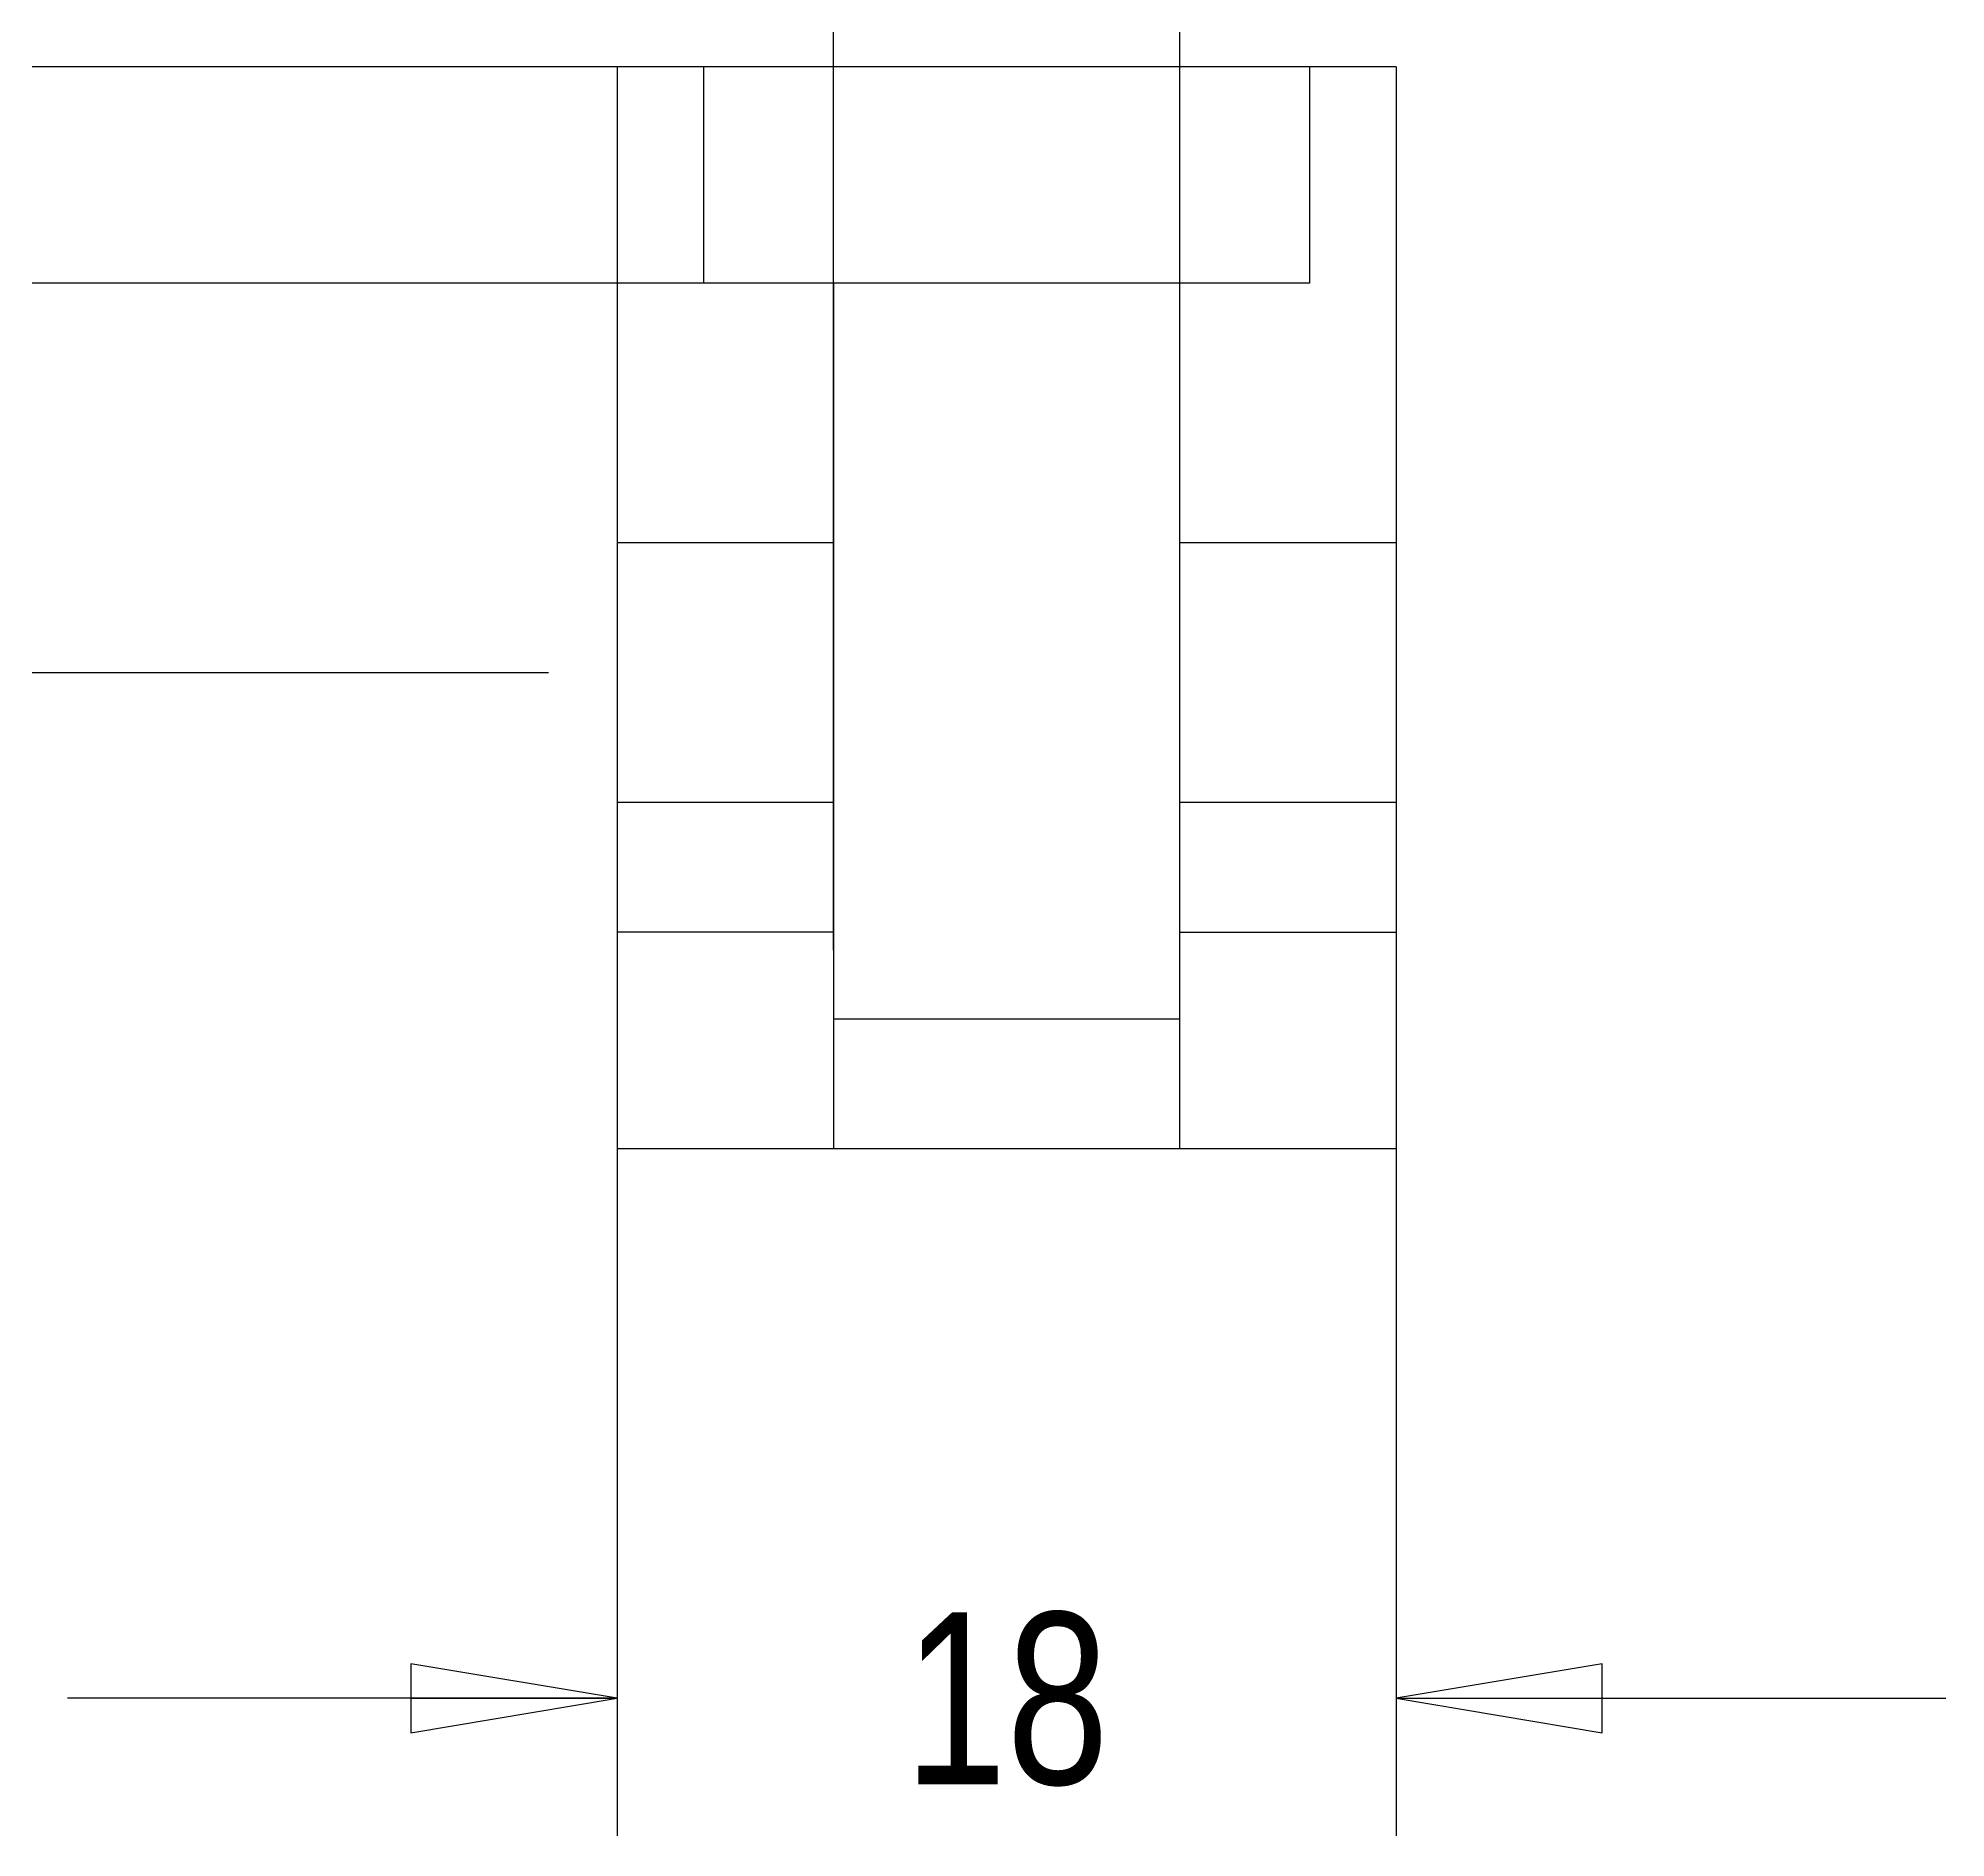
# Model space of a CAD drawing. Header units: millimetres. Extents: x 0 to 297, y 0 to 210.
# Drawn here: x 154.64 to 198.72, y 74.55 to 116.14 of the extents above; entities that cross this region are included whole.
import ezdxf

# ---------------------------------------------------------------- set-up
doc = ezdxf.new("R2010")
doc.units = ezdxf.units.MM
doc.header["$LTSCALE"] = 0.64311
doc.header["$MEASUREMENT"] = 0
doc.layers.get('0').update_dxf_attribs({"linetype": 'CONTINUOUS'})
doc.styles.get("Standard").update_dxf_attribs({"font": 'txt', "width": 0.8})
doc.dimstyles.new('DIMSTYLE_1', dxfattribs={"dimtxt": 0.15625, "dimasz": 0.1875, "dimexe": 0.125, "dimexo": 0.625, "dimgap": 0.078125, "dimtad": 1, "dimzin": 4, "dimtxsty": 'STANDARD', "dimblk": 'CLOSED', "dimblk1": 'CLOSED', "dimblk2": 'CLOSED', "dimcen": 2.5, "dimazin": 1, "dimtfac": 1, "dimtmove": 0, "dimatfit": 3, "dimldrblk": 'CLOSED', "dimtzin": 4})

# ---------------------------------------------------------------- blocks, each defined once
blk = doc.blocks.new('_CLOSED')
at = {"color": 0, "linetype": 'ByBlock'}
for p, q in [((0, 0), (-1, 0.1667)), ((-1, 0.1667), (-1, -0.1667)), ((-1, -0.1667), (0, 0)), ((-1, 0), (0, 0))]:
    blk.add_line(p, q, dxfattribs=at)
blk = doc.blocks.new('*D1')
at = {"color": 2, "linetype": 'Continuous', "transparency": 16777216}
for p, q in [((168.017, 93.889), (168.017, 74.601)), ((186.017, 93.889), (186.017, 74.601)), ((168.017, 77.776), (155.317, 77.777)), ((186.017, 77.776), (198.717, 77.776))]:
    blk.add_line(p, q, dxfattribs=at)
at = {"color": 2, "linetype": 'Continuous', "transparency": 16777216, "xscale": 4.762499999999999, "yscale": 4.762499999999999, "zscale": 4.762499999999999}
for p, rotation in [((168.017, 77.776), -0.0015084141999948402), ((186.017, 77.776), 179.9984915858)]:
    blk.add_blockref('_CLOSED', p, dxfattribs=dict(at, rotation=rotation))
at = {"color": 2, "linetype": 'Continuous', "transparency": 16777216, "insert": (177.017, 79.76), "char_height": 3.9688, "width": 6.35, "attachment_point": 2, "line_spacing_factor": 0.9}
blk.add_mtext('18', dxfattribs=at)
blk = doc.blocks.new('*D7')
at = {"color": 2, "linetype": 'Continuous', "transparency": 16777216}
for p, q in [((134.467, 115.478), (134.467, 123.165)), ((134.467, 123.165), (137.352, 123.165)), ((182.43, 115.476), (131.292, 115.478)), ((182.43, 110.476), (131.292, 110.478)), ((134.467, 110.478), (134.467, 97.778))]:
    blk.add_line(p, q, dxfattribs=at)
at = {"color": 2, "linetype": 'Continuous', "transparency": 16777216, "xscale": 4.762499999999999, "yscale": 4.762499999999999, "zscale": 4.762499999999999}
for p, rotation in [((134.467, 115.478), -90.00150841419999), ((134.467, 110.478), 89.9984915858)]:
    blk.add_blockref('_CLOSED', p, dxfattribs=dict(at, rotation=rotation))
at = {"color": 2, "linetype": 'Continuous', "transparency": 16777216, "insert": (139.336, 125.149), "char_height": 3.969, "width": 3.175, "attachment_point": 1, "line_spacing_factor": 0.9}
blk.add_mtext('5', dxfattribs=at)
blk = doc.blocks.new('*D8')
at = {"color": 2, "linetype": 'Continuous', "transparency": 16777216}
for p, q in [((170.018, 117.064), (170.019, 140.877)), ((184.018, 117.064), (184.019, 140.877)), ((170.019, 137.702), (157.319, 137.703)), ((184.019, 137.702), (196.719, 137.702))]:
    blk.add_line(p, q, dxfattribs=at)
at = {"color": 2, "linetype": 'Continuous', "transparency": 16777216, "xscale": 4.762499999999999, "yscale": 4.762499999999999, "zscale": 4.762499999999999}
for p, rotation in [((170.019, 137.702), -0.0015084141999948402), ((184.019, 137.702), 179.9984915858)]:
    blk.add_blockref('_CLOSED', p, dxfattribs=dict(at, rotation=rotation))
at = {"color": 2, "linetype": 'Continuous', "transparency": 16777216, "insert": (177.019, 139.686), "char_height": 3.9688, "width": 6.35, "attachment_point": 2, "line_spacing_factor": 0.9}
blk.add_mtext('14', dxfattribs=at)
blk = doc.blocks.new('*D10')
at = {"color": 2, "linetype": 'Continuous', "transparency": 16777216}
for p, q in [((173.017, 95.064), (173.018, 131.352)), ((181.017, 95.064), (181.018, 131.352)), ((173.018, 128.177), (160.318, 128.177)), ((181.018, 128.177), (193.718, 128.177))]:
    blk.add_line(p, q, dxfattribs=at)
at = {"color": 2, "linetype": 'Continuous', "transparency": 16777216, "xscale": 4.762499999999999, "yscale": 4.762499999999999, "zscale": 4.762499999999999}
for p, rotation in [((173.018, 128.177), -0.0015084141999948402), ((181.018, 128.177), 179.9984915858)]:
    blk.add_blockref('_CLOSED', p, dxfattribs=dict(at, rotation=rotation))
at = {"color": 2, "linetype": 'Continuous', "transparency": 16777216, "insert": (177.018, 130.161), "char_height": 3.969, "width": 3.175, "attachment_point": 2, "line_spacing_factor": 0.9}
blk.add_mtext('8', dxfattribs=at)
blk = doc.blocks.new('*D15')
at = {"color": 2, "linetype": 'Continuous', "transparency": 16777216}
for p, q in [((147.602, 110.477), (147.602, 123.177)), ((168.43, 110.477), (144.427, 110.477)), ((166.43, 101.477), (144.426, 101.477)), ((147.601, 101.477), (147.601, 88.777))]:
    blk.add_line(p, q, dxfattribs=at)
at = {"color": 2, "linetype": 'Continuous', "transparency": 16777216, "xscale": 4.762499999999999, "yscale": 4.762499999999999, "zscale": 4.762499999999999}
for p, rotation in [((147.602, 110.477), -90.00150841419999), ((147.601, 101.477), 89.9984915858)]:
    blk.add_blockref('_CLOSED', p, dxfattribs=dict(at, rotation=rotation))
at = {"color": 2, "linetype": 'Continuous', "transparency": 16777216, "insert": (147.601, 106.435), "char_height": 3.969, "width": 3.175, "attachment_point": 2, "line_spacing_factor": 0.9}
blk.add_mtext('9', dxfattribs=at)

msp = doc.modelspace()

# ---------------------------------------------------------------- linework, layer by layer
at = {"color": 7, "linetype": 'Continuous'}
for p, q in [((168.018, 115.477), (168.017, 90.477)), ((186.018, 115.476), (168.018, 115.477)), ((170.018, 115.477), (170.018, 110.477)), ((184.018, 115.476), (184.018, 110.476)), ((186.018, 115.476), (186.017, 90.476)), ((173.018, 110.477), (170.018, 110.477)), ((173.018, 110.477), (173.017, 90.477)), ((181.017, 90.476), (181.018, 110.476)), ((184.018, 110.476), (181.018, 110.476)), ((173.018, 104.477), (168.018, 104.477)), ((186.018, 104.476), (181.018, 104.476)), ((173.018, 98.477), (168.018, 98.477)), ((186.018, 98.476), (181.018, 98.476)), ((173.017, 95.477), (168.017, 95.477)), ((186.017, 95.476), (181.017, 95.476)), ((173.017, 93.477), (181.017, 93.476)), ((186.017, 90.476), (168.017, 90.477))]:
    msp.add_line(p, q, dxfattribs=at)

# ---------------------------------------------------------------- dimensions: what is measured, and where the dimension line sits
at = {"color": 2, "linetype": 'Continuous'}
for base, p1, p2, angle, picture, middle in [((184.019, 137.702), (170.018, 115.477), (184.018, 115.476), 359.9985, '*D8', (177.515, 137.702)), ((173.018, 128.177), (181.017, 93.476), (173.017, 93.477), 179.9985, '*D10', (177.018, 128.177)), ((134.467, 110.478), (184.018, 115.476), (184.018, 110.476), 269.9985, '*D7', (141.023, 123.165)), ((147.601, 101.477), (170.018, 110.477), (168.018, 101.477), 269.9985, '*D15', (147.601, 104.451)), ((168.017, 77.776), (186.017, 95.476), (168.017, 95.477), 179.9985, '*D1', (177.513, 77.776))]:
    dim = msp.add_linear_dim(base=base, p1=p1, p2=p2, angle=angle, dimstyle='DIMSTYLE_1', dxfattribs=at)
    dim.commit()
    dim.dimension.update_dxf_attribs({"geometry": picture, "text_midpoint": middle, "dimtype": 160})

doc.saveas('drawing.dxf')
